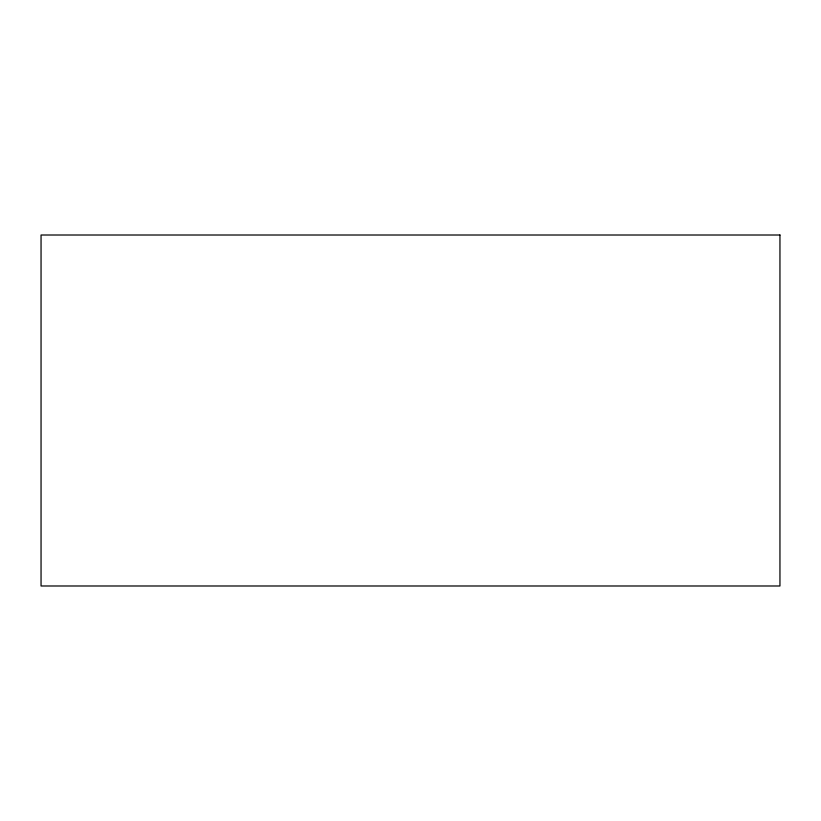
<?xml version="1.0" encoding="UTF-8"?>
<svg xmlns="http://www.w3.org/2000/svg" width="821" height="821" viewBox="0 0 821 821"><rect width="100%" height="100%" fill="white"/><g stroke="black" fill="none" stroke-linecap="round" stroke-linejoin="round"><path stroke-width="1.23" d="M779.95 235.011L41.05 235.011L41.05 585.989L779.95 585.989L779.95 235.011"/></g></svg>
